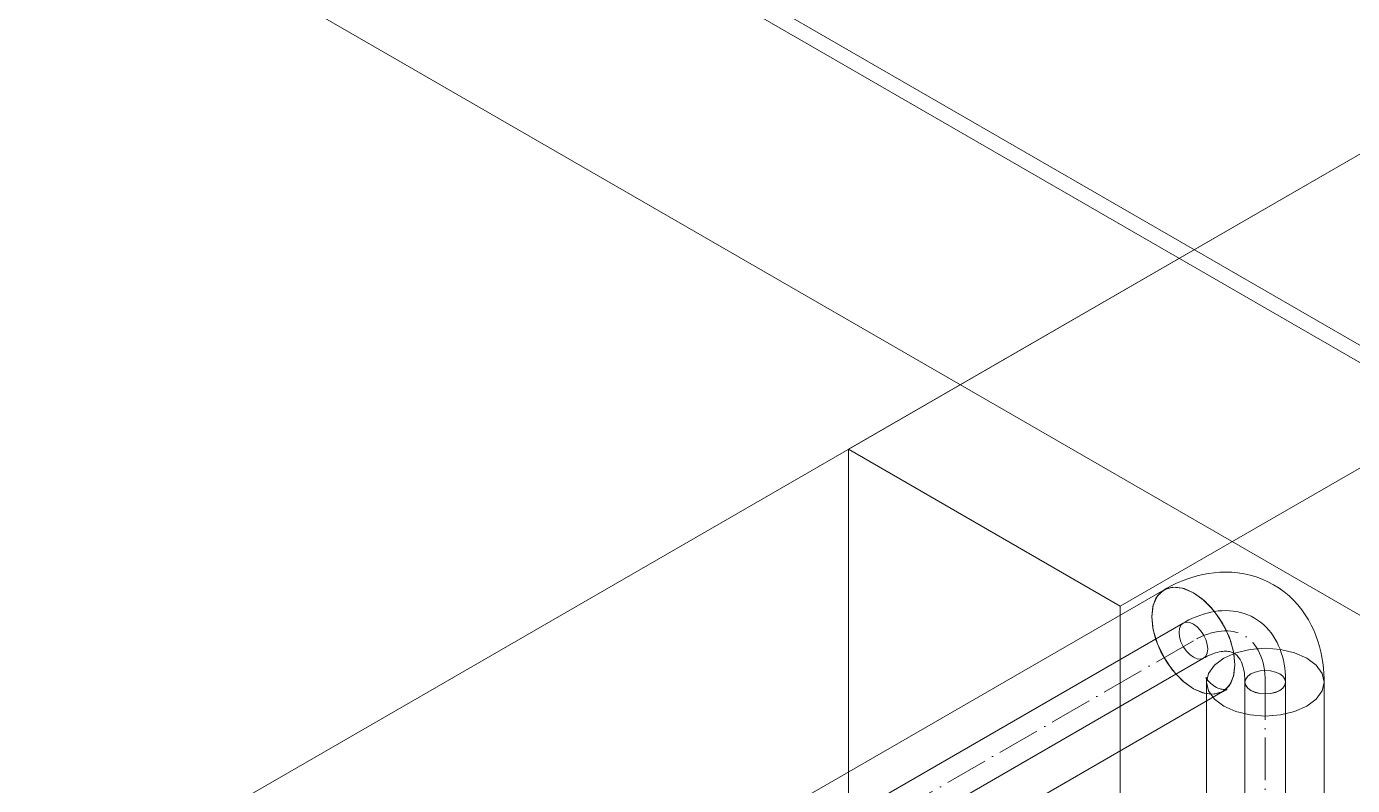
# Model space of a CAD drawing. Header units: millimetres. Extents: x -88595 to 880822, y -1054509 to -148035.
# Drawn here: x 393972.5 to 394282.9, y -328455.5 to -328277.8 of the extents above; entities that cross this region are included whole.
import ezdxf

# ---------------------------------------------------------------- set-up
doc = ezdxf.new("R2010")
doc.units = ezdxf.units.MM
doc.linetypes.add('$12$ADSK_Осевая', pattern=[14, 10, -2, 0, -2])
doc.linetypes.add('$13$ADSK_Осевая', pattern=[14, 10, -2, 0, -2])
for name, color, linetype, lineweight in [('Изоляция', 7, 'Continuous', 18), ('Оборудование', 7, 'Continuous', 18), ('Трубопровод', 7, 'Continuous', 18), ('Трубопроводы', 7, 'Continuous', 18)]:
    doc.layers.add(name, color=color, linetype=linetype, lineweight=lineweight)

# ---------------------------------------------------------------- blocks, each defined once
blk = doc.blocks.new('$0$ADSK_Канальный блок кондиционера1 - AD242MJERAB-3267365-В_ОВ3_1')
at = {"layer": 'Оборудование'}
for p, q in [((18046.09, 7499.87), (18795.62, 7067.12)), ((18799.16, 7069.16), (18049.62, 7501.91)), ((18809.76, 6999.76), (18067.3, 7428.42)), ((18316.91, 6919.34), (18809.76, 7203.89)), ((18748.25, 7168.37), (18606.82, 7086.72)), ((18670.46, 7049.98), (18811.89, 7131.63)), ((18606.82, 7086.72), (18670.46, 7049.98)), ((18606.82, 7086.72), (18606.82, 6882.59)), ((18670.46, 6845.85), (18670.46, 7049.98))]:
    blk.add_line(p, q, dxfattribs=at)
blk = doc.blocks.new('$0$ADSK_МедьПайка_Отвод-гнутая труба - Отвод _гнутая труба_-3197929-В_ОВ3_1')
at = {"layer": 'Трубопроводы', "color": 190, "true_color": 0x8000ff}
for points in [[(18707.77, 6781.69, 0), (18708.53, 6782.26, 0), (18709, 6782.92, 0), (18709.17, 6783.63, 0), (18709, 6784.35, 0), (18708.53, 6785.01, 0), (18707.77, 6785.58, 0), (18706.79, 6786.01, 0), (18705.64, 6786.29, 0), (18704.41, 6786.38, 0), (18703.17, 6786.29, 0), (18702.03, 6786.01, 0), (18701.04, 6785.58, 0)], [(18697.1, 6776.86, 0), (18697.28, 6776.98, 0), (18697.46, 6777.11, 0), (18697.64, 6777.26, 0), (18697.82, 6777.43, 0), (18697.99, 6777.62, 0), (18698.16, 6777.83, 0), (18698.33, 6778.07, 0), (18698.5, 6778.34, 0), (18698.66, 6778.63, 0), (18698.82, 6778.96, 0), (18698.96, 6779.32, 0), (18699.1, 6779.71, 0), (18699.22, 6780.13, 0), (18699.34, 6780.58, 0), (18699.43, 6781.06, 0), (18699.51, 6781.57, 0), (18699.57, 6782.1, 0), (18699.62, 6782.66, 0), (18699.64, 6783.25, 0), (18699.65, 6783.63, 0)], [(18701.04, 6785.58, 0), (18700.28, 6785.01, 0), (18699.81, 6784.35, 0), (18699.65, 6783.63, 0), (18699.81, 6782.92, 0), (18700.28, 6782.26, 0), (18701.04, 6781.69, 0), (18702.03, 6781.25, 0), (18703.17, 6780.98, 0), (18704.41, 6780.89, 0), (18705.64, 6780.98, 0), (18706.79, 6781.25, 0), (18707.77, 6781.69, 0)], [(18701.86, 6768.62, 0), (18702.6, 6769.08, 0), (18703.31, 6769.6, 0), (18703.99, 6770.16, 0), (18704.62, 6770.77, 0), (18705.21, 6771.41, 0), (18705.76, 6772.1, 0), (18706.27, 6772.81, 0), (18706.73, 6773.56, 0), (18707.15, 6774.33, 0), (18707.53, 6775.12, 0), (18707.86, 6775.94, 0), (18708.15, 6776.77, 0), (18708.41, 6777.63, 0), (18708.62, 6778.5, 0), (18708.8, 6779.38, 0), (18708.94, 6780.28, 0), (18709.05, 6781.19, 0), (18709.12, 6782.11, 0), (18709.16, 6783.04, 0), (18709.17, 6783.63, 0)], [(18687.58, 6770.03, 0), (18686.71, 6769.66, 0), (18685.89, 6769.58, 0), (18685.2, 6769.8, 0), (18684.66, 6770.29, 0), (18684.33, 6771.04, 0), (18684.21, 6771.97, 0), (18684.33, 6773.05, 0), (18684.66, 6774.18, 0), (18685.2, 6775.29, 0), (18685.89, 6776.31, 0), (18686.71, 6777.17, 0), (18687.58, 6777.8, 0)], [(18687.58, 6777.8, 0), (18688.45, 6778.18, 0), (18689.26, 6778.26, 0), (18689.96, 6778.04, 0), (18690.49, 6777.54, 0), (18690.83, 6776.8, 0), (18690.94, 6775.86, 0), (18690.83, 6774.79, 0), (18690.49, 6773.66, 0), (18689.96, 6772.54, 0), (18689.26, 6771.52, 0), (18688.45, 6770.67, 0), (18687.58, 6770.03, 0)], [(18697.1, 6776.86, 0), (18696.9, 6776.76, 0), (18696.7, 6776.67, 0), (18696.48, 6776.59, 0), (18696.25, 6776.52, 0), (18695.99, 6776.46, 0), (18695.72, 6776.42, 0), (18695.43, 6776.39, 0), (18695.12, 6776.38, 0), (18694.78, 6776.39, 0), (18694.42, 6776.42, 0), (18694.03, 6776.47, 0), (18693.63, 6776.55, 0), (18693.2, 6776.65, 0), (18692.76, 6776.78, 0), (18692.29, 6776.94, 0), (18691.81, 6777.12, 0), (18691.32, 6777.34, 0), (18690.81, 6777.58, 0), (18690.29, 6777.85, 0), (18689.96, 6778.04, 0)], [(18701.86, 6768.62, 0), (18701.08, 6768.2, 0), (18700.28, 6767.85, 0), (18699.45, 6767.54, 0), (18698.61, 6767.3, 0), (18697.75, 6767.11, 0), (18696.89, 6766.97, 0), (18696.02, 6766.89, 0), (18695.14, 6766.86, 0), (18694.26, 6766.89, 0), (18693.39, 6766.96, 0), (18692.51, 6767.08, 0), (18691.64, 6767.24, 0), (18690.78, 6767.45, 0), (18689.92, 6767.69, 0), (18689.06, 6767.98, 0), (18688.22, 6768.31, 0), (18687.37, 6768.67, 0), (18686.54, 6769.07, 0), (18685.72, 6769.5, 0), (18685.2, 6769.8, 0)]]:
    blk.add_polyline3d(points, dxfattribs=at)

msp = doc.modelspace()

# ---------------------------------------------------------------- linework, layer by layer
at = {"layer": 'Изоляция', "color": 190, "true_color": 0x8000ff}
for p, q in [((394238.82, -328409.68), (393981.15, -328558.45)), ((394248.76, -328431.32), (394248.76, -328679.86)), ((394276.28, -328679.86), (394276.28, -328431.32)), ((393994.91, -328582.28), (394252.58, -328433.52))]:
    msp.add_line(p, q, dxfattribs=at)
for points in [[(394264.48, -328408.51, 0), (394263.15, -328407.8, 0), (394261.78, -328407.19, 0), (394260.38, -328406.68, 0), (394258.97, -328406.26, 0), (394257.54, -328405.94, 0), (394256.11, -328405.72, 0), (394254.69, -328405.59, 0), (394253.28, -328405.55, 0), (394251.9, -328405.58, 0), (394250.53, -328405.69, 0), (394249.2, -328405.88, 0), (394247.89, -328406.12, 0), (394246.6, -328406.43, 0), (394245.35, -328406.79, 0), (394244.13, -328407.2, 0), (394242.93, -328407.66, 0), (394241.77, -328408.16, 0), (394240.62, -328408.71, 0), (394239.51, -328409.29, 0), (394238.82, -328409.68, 0)], [(394245.7, -328410.37, 0), (394243.53, -328409.4, 0), (394241.47, -328409.04, 0), (394239.63, -328409.31, 0), (394238.09, -328410.2, 0), (394236.93, -328411.67, 0), (394236.21, -328413.63, 0), (394235.97, -328415.98, 0)], [(394235.97, -328415.98, 0), (394236.3, -328413.27, 0), (394237.27, -328411.12, 0), (394238.82, -328409.68, 0), (394240.83, -328409.06, 0), (394243.18, -328409.29, 0), (394245.7, -328410.37, 0)], [(394245.7, -328410.37, 0), (394248.21, -328412.2, 0), (394250.56, -328414.68, 0), (394252.58, -328417.63, 0), (394254.12, -328420.85, 0), (394255.09, -328424.12, 0), (394255.43, -328427.22, 0)], [(394255.43, -328427.22, 0), (394255.18, -328424.58, 0), (394254.46, -328421.78, 0), (394253.3, -328418.99, 0), (394251.76, -328416.32, 0), (394249.92, -328413.91, 0), (394247.86, -328411.9, 0), (394245.7, -328410.37, 0)], [(394264.48, -328408.51, 0), (394265.75, -328409.3, 0), (394266.96, -328410.18, 0), (394268.11, -328411.13, 0), (394269.17, -328412.16, 0), (394270.16, -328413.23, 0), (394271.07, -328414.36, 0), (394271.89, -328415.52, 0), (394272.63, -328416.72, 0), (394273.3, -328417.94, 0), (394273.88, -328419.17, 0), (394274.39, -328420.42, 0), (394274.84, -328421.68, 0), (394275.21, -328422.94, 0), (394275.53, -328424.21, 0), (394275.78, -328425.47, 0), (394275.98, -328426.74, 0), (394276.13, -328428, 0), (394276.23, -328429.26, 0), (394276.28, -328430.52, 0), (394276.28, -328431.32, 0)], [(394245.7, -328432.84, 0), (394243.18, -328431, 0), (394240.83, -328428.52, 0), (394238.82, -328425.57, 0), (394237.27, -328422.35, 0), (394236.3, -328419.08, 0), (394235.97, -328415.98, 0)], [(394235.97, -328415.98, 0), (394236.21, -328418.63, 0), (394236.93, -328421.42, 0), (394238.09, -328424.22, 0), (394239.63, -328426.88, 0), (394241.48, -328429.29, 0), (394243.53, -328431.3, 0), (394245.7, -328432.84, 0)], [(394272.25, -328425.7, 0), (394269.4, -328424.44, 0), (394266.09, -328423.64, 0), (394262.52, -328423.37, 0), (394258.96, -328423.64, 0), (394255.64, -328424.44, 0), (394252.8, -328425.7, 0)], [(394252.8, -328425.7, 0), (394255.64, -328424.44, 0), (394258.96, -328423.64, 0), (394262.52, -328423.37, 0), (394266.09, -328423.64, 0), (394269.4, -328424.44, 0), (394272.25, -328425.7, 0)], [(394252.8, -328425.7, 0), (394250.61, -328427.34, 0), (394249.23, -328429.26, 0), (394248.76, -328431.32, 0), (394249.23, -328433.37, 0), (394250.61, -328435.29, 0), (394252.8, -328436.93, 0)], [(394252.8, -328436.93, 0), (394250.61, -328435.29, 0), (394249.23, -328433.37, 0), (394248.76, -328431.32, 0), (394249.23, -328429.26, 0), (394250.61, -328427.34, 0), (394252.8, -328425.7, 0)], [(394272.25, -328436.93, 0), (394274.44, -328435.29, 0), (394275.82, -328433.37, 0), (394276.28, -328431.32, 0), (394275.82, -328429.26, 0), (394274.44, -328427.34, 0), (394272.25, -328425.7, 0)], [(394272.25, -328425.7, 0), (394274.44, -328427.34, 0), (394275.82, -328429.26, 0), (394276.28, -328431.32, 0), (394275.82, -328433.37, 0), (394274.44, -328435.29, 0), (394272.25, -328436.93, 0)], [(394255.43, -328427.22, 0), (394255.09, -328429.93, 0), (394254.12, -328432.08, 0), (394252.58, -328433.52, 0), (394250.56, -328434.14, 0), (394248.21, -328433.91, 0), (394245.7, -328432.84, 0)], [(394245.7, -328432.84, 0), (394247.86, -328433.8, 0), (394249.92, -328434.16, 0), (394251.76, -328433.89, 0), (394253.3, -328433, 0), (394254.46, -328431.54, 0), (394255.18, -328429.58, 0), (394255.43, -328427.22, 0)], [(394248.66, -328430.16, 0), (394248.66, -328430.19, 0), (394248.68, -328430.25, 0), (394248.7, -328430.36, 0), (394248.72, -328430.51, 0), (394248.74, -328430.71, 0), (394248.76, -328430.94, 0), (394248.76, -328431.21, 0), (394248.76, -328431.32, 0)], [(394250.72, -328432.34, 0), (394250.37, -328432.13, 0), (394250.06, -328431.89, 0), (394249.76, -328431.65, 0), (394249.51, -328431.4, 0), (394249.28, -328431.16, 0), (394249.1, -328430.93, 0), (394248.95, -328430.72, 0), (394248.84, -328430.54, 0), (394248.75, -328430.39, 0), (394248.7, -328430.27, 0), (394248.67, -328430.2, 0), (394248.66, -328430.17, 0)], [(394250.72, -328432.34, 0), (394251.07, -328432.53, 0), (394251.43, -328432.69, 0), (394251.79, -328432.82, 0), (394252.13, -328432.92, 0), (394252.45, -328432.99, 0), (394252.74, -328433.04, 0), (394253, -328433.06, 0), (394253.21, -328433.07, 0), (394253.39, -328433.06, 0), (394253.51, -328433.05, 0), (394253.59, -328433.04, 0), (394253.63, -328433.04, 0)], [(394253.63, -328433.04, 0), (394253.61, -328433.04, 0), (394253.54, -328433.06, 0), (394253.44, -328433.1, 0), (394253.29, -328433.15, 0), (394253.12, -328433.23, 0), (394252.91, -328433.33, 0), (394252.67, -328433.46, 0), (394252.58, -328433.52, 0)], [(394252.8, -328436.93, 0), (394255.64, -328438.2, 0), (394258.96, -328438.99, 0), (394262.52, -328439.26, 0), (394266.09, -328438.99, 0), (394269.4, -328438.2, 0), (394272.25, -328436.93, 0)], [(394272.25, -328436.93, 0), (394269.4, -328438.2, 0), (394266.09, -328438.99, 0), (394262.52, -328439.26, 0), (394258.96, -328438.99, 0), (394255.64, -328438.2, 0), (394252.8, -328436.93, 0)]]:
    msp.add_polyline3d(points, dxfattribs=at)
at = {"layer": 'Трубопровод', "color": 190, "true_color": 0x8000ff}
for p, q in [((394243.32, -328417.48), (393985.65, -328566.24)), ((393990.41, -328574.49), (394248.08, -328425.72)), ((394257.76, -328431.32), (394257.76, -328679.86)), ((394267.28, -328679.86), (394267.28, -328431.32))]:
    msp.add_line(p, q, dxfattribs=at)
at = {"layer": 'Трубопровод', "color": 190, "linetype": '$12$ADSK_Осевая', "true_color": 0x8000ff}
for p, q in [((394245.7, -328421.6), (393988.03, -328570.36)), ((394245.7, -328421.6), (393988.03, -328570.36)), ((394262.52, -328679.86), (394262.52, -328431.32)), ((394262.52, -328679.86), (394262.52, -328431.32))]:
    msp.add_line(p, q, dxfattribs=at)
at = {"layer": 'Трубопровод', "color": 190, "true_color": 0x8000ff}
for points in [[(394242.33, -328419.66, 0), (394242.44, -328418.72, 0), (394242.78, -328417.97, 0), (394243.32, -328417.48, 0), (394244.01, -328417.26, 0), (394244.82, -328417.34, 0), (394245.7, -328417.71, 0)], [(394245.7, -328425.49, 0), (394244.82, -328424.85, 0), (394244.01, -328423.99, 0), (394243.32, -328422.97, 0), (394242.78, -328421.86, 0), (394242.44, -328420.73, 0), (394242.33, -328419.66, 0)], [(394245.7, -328417.71, 0), (394246.57, -328418.35, 0), (394247.38, -328419.21, 0), (394248.08, -328420.23, 0), (394248.61, -328421.34, 0), (394248.95, -328422.47, 0), (394249.06, -328423.54, 0)], [(394249.06, -328423.54, 0), (394248.95, -328424.48, 0), (394248.61, -328425.23, 0), (394248.08, -328425.72, 0), (394247.38, -328425.94, 0), (394246.57, -328425.86, 0), (394245.7, -328425.49, 0)], [(394259.16, -328429.37, 0), (394258.4, -328429.94, 0), (394257.93, -328430.61, 0), (394257.76, -328431.32, 0), (394257.93, -328432.03, 0), (394258.4, -328432.69, 0), (394259.16, -328433.26, 0)], [(394265.89, -328429.37, 0), (394264.9, -328428.94, 0), (394263.76, -328428.66, 0), (394262.52, -328428.57, 0), (394261.29, -328428.66, 0), (394260.14, -328428.94, 0), (394259.16, -328429.37, 0)], [(394265.89, -328433.26, 0), (394266.65, -328432.69, 0), (394267.12, -328432.03, 0), (394267.28, -328431.32, 0), (394267.12, -328430.61, 0), (394266.65, -328429.94, 0), (394265.89, -328429.37, 0)], [(394259.16, -328433.26, 0), (394260.14, -328433.7, 0), (394261.29, -328433.97, 0), (394262.52, -328434.07, 0), (394263.76, -328433.97, 0), (394264.9, -328433.7, 0), (394265.89, -328433.26, 0)]]:
    msp.add_polyline3d(points, dxfattribs=at)
at = {"layer": 'Трубопроводы', "color": 190, "linetype": '$13$ADSK_Осевая', "true_color": 0x8000ff}
msp.add_ellipse((394245.7, -328441.03), major_axis=(11.9, 20.61), ratio=0.57735, start_param=5.497787, end_param=7.068583, dxfattribs=at)

# ---------------------------------------------------------------- block references
at = {"layer": 'Оборудование'}
msp.add_blockref('$0$ADSK_Канальный блок кондиционера1 - AD242MJERAB-3267365-В_ОВ3_1', (375558.12, -335463.49), dxfattribs=at)
at = {"layer": 'Трубопроводы', "color": 190, "true_color": 0x8000ff, "rotation": 120}
msp.add_blockref('$0$ADSK_МедьПайка_Отвод-гнутая труба - Отвод _гнутая труба_-3197929-В_ОВ3_1', (409472.7, -341228.27), dxfattribs=at)

doc.saveas('drawing.dxf')
